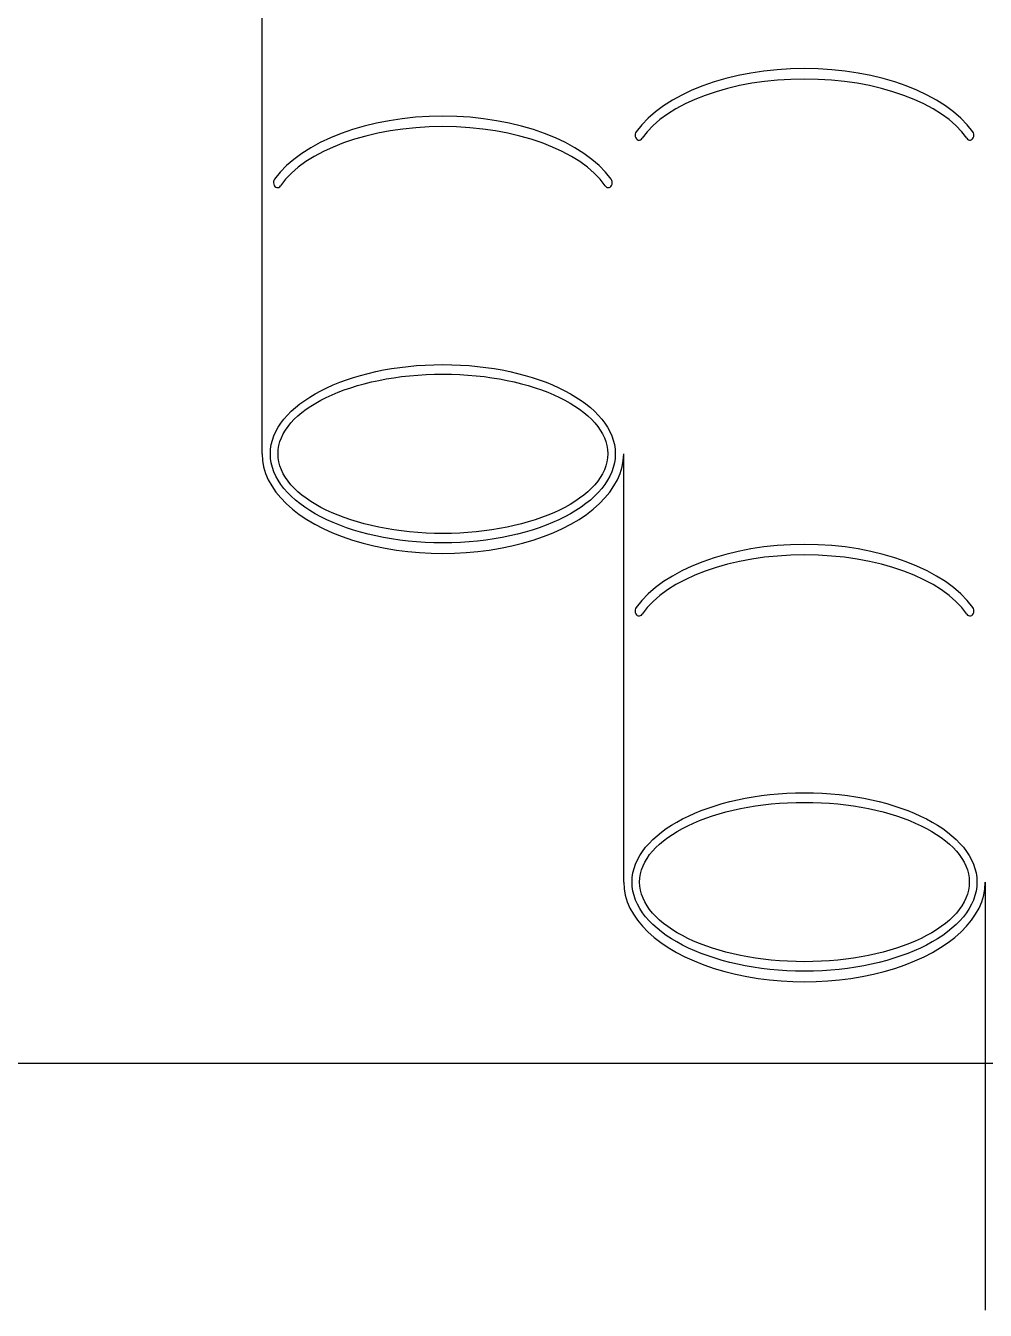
# Model space of a CAD drawing. Header units: millimetres. Extents: x -1211 to -100, y -1155 to 1320.
# Drawn here: x -683.1 to -662.93, y 1044.18 to 1071.18 of the extents above; entities that cross this region are included whole.
import ezdxf

# ---------------------------------------------------------------- set-up
doc = ezdxf.new("R2010")
doc.units = ezdxf.units.MM
doc.layers.get('0').update_dxf_attribs({"lineweight": 25, "true_color": 0xffffff})
doc.layers.add('f1', color=7, linetype='Continuous', lineweight=25, true_color=0x000000)

msp = doc.modelspace()

# ---------------------------------------------------------------- linework, layer by layer
msp.add_line((-941.013, 1049.378), (-577.647, 1049.378))
at = {"layer": 'f1'}
for p, q in [((-678.131, 1062.185), (-678.131, 1086.031)), ((-670.531, 1053.185), (-670.531, 1062.185)), ((-662.931, 1053.185), (-662.931, 1044.185))]:
    msp.add_line(p, q, dxfattribs=at)
at = {"layer": 'f1', "color": 5, "true_color": 0x0000ff}
for centre, major_axis, ratio, start_param, end_param in [((-666.731, 1068.185), (-3.8, 0), 0.55122, 3.51684, 5.907938), ((-666.731, 1068.185), (-3.624, 0), 0.517205, 3.484857, 5.939921), ((-674.331, 1067.185), (-3.8, 0), 0.55122, 3.51684, 5.907938), ((-674.331, 1067.185), (-3.624, 0), 0.517205, 3.484857, 5.939921), ((-670.208, 1068.88), (0, 0.103), 0.8, 0.79239, 4.038669), ((-663.254, 1068.88), (0, 0.103), 0.8, 2.244517, 5.490795), ((-677.808, 1067.88), (0, 0.103), 0.8, 0.79239, 4.038669), ((-670.854, 1067.88), (0, 0.103), 0.8, 2.244517, 5.490795), ((-666.731, 1058.185), (-3.8, 0), 0.55122, 3.51684, 5.907938), ((-666.731, 1058.185), (-3.624, 0), 0.517205, 3.484857, 5.939921), ((-670.208, 1058.88), (0, 0.103), 0.8, 0.79239, 4.038669), ((-663.254, 1058.88), (0, 0.103), 0.8, 2.244517, 5.490795)]:
    msp.add_ellipse(centre, major_axis=major_axis, ratio=ratio, start_param=start_param, end_param=end_param, dxfattribs=at)
for centre, major_axis, ratio in [((-674.331, 1062.185), (-3.624, 0), 0.517205), ((-674.331, 1062.185), (3.464, 0), 0.483354), ((-666.731, 1053.185), (-3.624, 0), 0.517205), ((-666.731, 1053.185), (3.464, 0), 0.483354)]:
    msp.add_ellipse(centre, major_axis=major_axis, ratio=ratio, dxfattribs=at)
at = {"layer": 'f1'}
for centre in [(-674.331, 1062.185), (-666.731, 1053.185)]:
    msp.add_ellipse(centre, major_axis=(-3.8, 0), ratio=0.55122, start_param=0, end_param=3.141593, dxfattribs=at)

doc.saveas('drawing.dxf')
